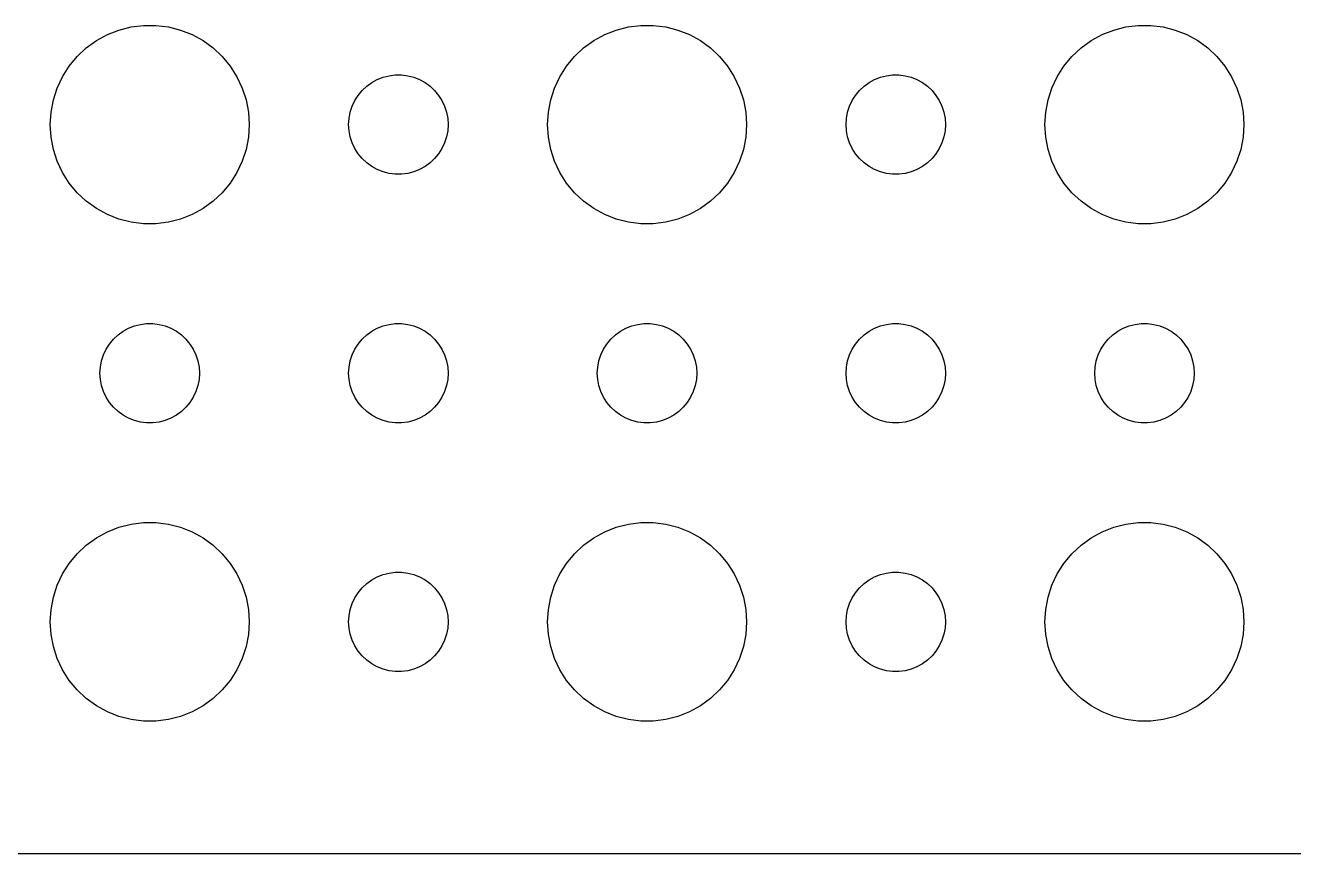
# Model space of a CAD drawing. Header units: metres. Extents: x -150 to 150, y -104 to 104.
# Drawn here: x 33.75 to 72, y -104.49 to -79.51 of the extents above; entities that cross this region are included whole.
import ezdxf

# ---------------------------------------------------------------- set-up
doc = ezdxf.new("R2010")
doc.units = ezdxf.units.M

msp = doc.modelspace()

# ---------------------------------------------------------------- linework, layer by layer
for p, q in [((36.5729, -79.6468), (36.9379, -79.5531)), ((36.9379, -79.5531), (37.3116, -79.5059)), ((37.3116, -79.5059), (37.6884, -79.5059)), ((37.6884, -79.5059), (38.0621, -79.5531)), ((38.0621, -79.5531), (38.427, -79.6468)), ((51.5729, -79.6468), (51.9379, -79.5531)), ((51.9379, -79.5531), (52.3116, -79.5059)), ((52.3116, -79.5059), (52.6884, -79.5059)), ((52.6884, -79.5059), (53.0621, -79.5531)), ((53.0621, -79.5531), (53.427, -79.6468)), ((66.573, -79.6468), (66.9379, -79.5531)), ((66.9379, -79.5531), (67.3116, -79.5059)), ((67.3116, -79.5059), (67.6884, -79.5059)), ((67.6884, -79.5059), (68.0621, -79.5531)), ((68.0621, -79.5531), (68.427, -79.6468)), ((35.8925, -79.967), (36.2227, -79.7855)), ((36.2227, -79.7855), (36.5729, -79.6468)), ((38.427, -79.6468), (38.7773, -79.7855)), ((38.7773, -79.7855), (39.1075, -79.967)), ((50.8925, -79.967), (51.2227, -79.7855)), ((51.2227, -79.7855), (51.5729, -79.6468)), ((53.427, -79.6468), (53.7773, -79.7855)), ((53.7773, -79.7855), (54.1075, -79.967)), ((65.8925, -79.967), (66.2227, -79.7855)), ((66.2227, -79.7855), (66.573, -79.6468)), ((68.427, -79.6468), (68.7773, -79.7855)), ((68.7773, -79.7855), (69.1075, -79.967)), ((35.3131, -80.4464), (35.5877, -80.1885)), ((35.5877, -80.1885), (35.8925, -79.967)), ((39.1075, -79.967), (39.4123, -80.1885)), ((39.4123, -80.1885), (39.6869, -80.4464)), ((50.3131, -80.4464), (50.5877, -80.1885)), ((50.5877, -80.1885), (50.8925, -79.967)), ((54.1075, -79.967), (54.4123, -80.1885)), ((54.4123, -80.1885), (54.6869, -80.4464)), ((65.3131, -80.4464), (65.5877, -80.1885)), ((65.5877, -80.1885), (65.8925, -79.967)), ((69.1075, -79.967), (69.4123, -80.1885)), ((69.4123, -80.1885), (69.6869, -80.4464)), ((35.0729, -80.7366), (35.3131, -80.4464)), ((39.6869, -80.4464), (39.927, -80.7366)), ((50.0729, -80.7366), (50.3131, -80.4464)), ((54.6869, -80.4464), (54.927, -80.7366)), ((65.073, -80.7366), (65.3131, -80.4464)), ((69.6869, -80.4464), (69.927, -80.7366)), ((34.7107, -81.3956), (34.8711, -81.0547)), ((34.8711, -81.0547), (35.0729, -80.7366)), ((39.927, -80.7366), (40.1289, -81.0547)), ((40.1289, -81.0547), (40.2893, -81.3956)), ((44.3613, -81.1428), (44.5365, -81.0734)), ((44.5365, -81.0734), (44.7189, -81.0266)), ((44.7189, -81.0266), (44.9058, -81.003)), ((44.9058, -81.003), (45.0942, -81.003)), ((45.0942, -81.003), (45.2811, -81.0266)), ((45.2811, -81.0266), (45.4635, -81.0734)), ((45.4635, -81.0734), (45.6387, -81.1428)), ((49.7107, -81.3956), (49.8711, -81.0547)), ((49.8711, -81.0547), (50.0729, -80.7366)), ((54.927, -80.7366), (55.1289, -81.0547)), ((55.1289, -81.0547), (55.2893, -81.3956)), ((59.3613, -81.1428), (59.5365, -81.0734)), ((59.5365, -81.0734), (59.7189, -81.0266)), ((59.7189, -81.0266), (59.9058, -81.003)), ((59.9058, -81.003), (60.0942, -81.003)), ((60.0942, -81.003), (60.2811, -81.0266)), ((60.2811, -81.0266), (60.4635, -81.0734)), ((60.4635, -81.0734), (60.6387, -81.1428)), ((64.7107, -81.3956), (64.8711, -81.0547)), ((64.8711, -81.0547), (65.073, -80.7366)), ((69.927, -80.7366), (70.1289, -81.0547)), ((70.1289, -81.0547), (70.2893, -81.3956)), ((34.5942, -81.7539), (34.7107, -81.3956)), ((40.2893, -81.3956), (40.4057, -81.7539)), ((43.9065, -81.4732), (44.0439, -81.3442)), ((44.0439, -81.3442), (44.1963, -81.2335)), ((44.1963, -81.2335), (44.3613, -81.1428)), ((45.6387, -81.1428), (45.8037, -81.2335)), ((45.8037, -81.2335), (45.9561, -81.3442)), ((45.9561, -81.3442), (46.0934, -81.4732)), ((49.5942, -81.7539), (49.7107, -81.3956)), ((55.2893, -81.3956), (55.4057, -81.7539)), ((58.9065, -81.4732), (59.0439, -81.3442)), ((59.0439, -81.3442), (59.1963, -81.2335)), ((59.1963, -81.2335), (59.3613, -81.1428)), ((60.6387, -81.1428), (60.8037, -81.2335)), ((60.8037, -81.2335), (60.9561, -81.3442)), ((60.9561, -81.3442), (61.0934, -81.4732)), ((64.5943, -81.7539), (64.7107, -81.3956)), ((70.2893, -81.3956), (70.4057, -81.7539)), ((34.5237, -82.124), (34.5942, -81.7539)), ((40.4057, -81.7539), (40.4763, -82.124)), ((43.6053, -81.9478), (43.6855, -81.7774)), ((43.6855, -81.7774), (43.7865, -81.6183)), ((43.7865, -81.6183), (43.9065, -81.4732)), ((46.0934, -81.4732), (46.2135, -81.6183)), ((46.2135, -81.6183), (46.3145, -81.7774)), ((46.3145, -81.7774), (46.3947, -81.9478)), ((49.5237, -82.124), (49.5942, -81.7539)), ((55.4057, -81.7539), (55.4763, -82.124)), ((58.6053, -81.9478), (58.6855, -81.7774)), ((58.6855, -81.7774), (58.7865, -81.6183)), ((58.7865, -81.6183), (58.9065, -81.4732)), ((61.0934, -81.4732), (61.2135, -81.6183)), ((61.2135, -81.6183), (61.3145, -81.7774)), ((61.3145, -81.7774), (61.3947, -81.9478)), ((64.5237, -82.124), (64.5943, -81.7539)), ((70.4057, -81.7539), (70.4763, -82.124)), ((34.5, -82.5), (34.5237, -82.124)), ((40.4763, -82.124), (40.5, -82.5)), ((43.5118, -82.312), (43.5471, -82.127)), ((43.5471, -82.127), (43.6053, -81.9478)), ((46.3947, -81.9478), (46.4529, -82.127)), ((46.4529, -82.127), (46.4882, -82.312)), ((49.5, -82.5), (49.5237, -82.124)), ((55.4763, -82.124), (55.5, -82.5)), ((58.5118, -82.312), (58.5471, -82.127)), ((58.5471, -82.127), (58.6053, -81.9478)), ((61.3947, -81.9478), (61.4529, -82.127)), ((61.4529, -82.127), (61.4882, -82.312)), ((64.5, -82.5), (64.5237, -82.124)), ((70.4763, -82.124), (70.5, -82.5)), ((34.5237, -82.876), (34.5, -82.5)), ((40.5, -82.5), (40.4763, -82.876)), ((43.5, -82.5), (43.5118, -82.312)), ((43.5118, -82.688), (43.5, -82.5)), ((46.4882, -82.312), (46.5, -82.5)), ((46.5, -82.5), (46.4882, -82.688)), ((49.5237, -82.876), (49.5, -82.5)), ((55.5, -82.5), (55.4763, -82.876)), ((58.5, -82.5), (58.5118, -82.312)), ((58.5118, -82.688), (58.5, -82.5)), ((61.4882, -82.312), (61.5, -82.5)), ((61.5, -82.5), (61.4882, -82.688)), ((64.5237, -82.876), (64.5, -82.5)), ((70.5, -82.5), (70.4763, -82.876)), ((34.5942, -83.2461), (34.5237, -82.876)), ((40.4763, -82.876), (40.4057, -83.2461)), ((43.5471, -82.873), (43.5118, -82.688)), ((43.6053, -83.0522), (43.5471, -82.873)), ((46.4529, -82.873), (46.3947, -83.0522)), ((46.4882, -82.688), (46.4529, -82.873)), ((49.5942, -83.2461), (49.5237, -82.876)), ((55.4763, -82.876), (55.4057, -83.2461)), ((58.5471, -82.873), (58.5118, -82.688)), ((58.6053, -83.0522), (58.5471, -82.873)), ((61.4529, -82.873), (61.3947, -83.0522)), ((61.4882, -82.688), (61.4529, -82.873)), ((64.5943, -83.2461), (64.5237, -82.876)), ((70.4763, -82.876), (70.4057, -83.2461)), ((34.7107, -83.6044), (34.5942, -83.2461)), ((40.4057, -83.2461), (40.2893, -83.6044)), ((43.6855, -83.2226), (43.6053, -83.0522)), ((43.7865, -83.3817), (43.6855, -83.2226)), ((43.9065, -83.5268), (43.7865, -83.3817)), ((46.2135, -83.3817), (46.0934, -83.5268)), ((46.3145, -83.2226), (46.2135, -83.3817)), ((46.3947, -83.0522), (46.3145, -83.2226)), ((49.7107, -83.6044), (49.5942, -83.2461)), ((55.4057, -83.2461), (55.2893, -83.6044)), ((58.6855, -83.2226), (58.6053, -83.0522)), ((58.7865, -83.3817), (58.6855, -83.2226)), ((58.9065, -83.5268), (58.7865, -83.3817)), ((61.2135, -83.3817), (61.0934, -83.5268)), ((61.3145, -83.2226), (61.2135, -83.3817)), ((61.3947, -83.0522), (61.3145, -83.2226)), ((64.7107, -83.6044), (64.5943, -83.2461)), ((70.4057, -83.2461), (70.2893, -83.6044)), ((34.8711, -83.9453), (34.7107, -83.6044)), ((40.2893, -83.6044), (40.1289, -83.9453)), ((44.0439, -83.6558), (43.9065, -83.5268)), ((44.1963, -83.7665), (44.0439, -83.6558)), ((44.3613, -83.8572), (44.1963, -83.7665)), ((45.8037, -83.7665), (45.6387, -83.8572)), ((45.9561, -83.6558), (45.8037, -83.7665)), ((46.0934, -83.5268), (45.9561, -83.6558)), ((49.8711, -83.9453), (49.7107, -83.6044)), ((55.2893, -83.6044), (55.1289, -83.9453)), ((59.0439, -83.6558), (58.9065, -83.5268)), ((59.1963, -83.7665), (59.0439, -83.6558)), ((59.3613, -83.8572), (59.1963, -83.7665)), ((60.8037, -83.7665), (60.6387, -83.8572)), ((60.9561, -83.6558), (60.8037, -83.7665)), ((61.0934, -83.5268), (60.9561, -83.6558)), ((64.8711, -83.9453), (64.7107, -83.6044)), ((70.2893, -83.6044), (70.1289, -83.9453)), ((35.0729, -84.2634), (34.8711, -83.9453)), ((40.1289, -83.9453), (39.927, -84.2634)), ((44.5365, -83.9266), (44.3613, -83.8572)), ((44.7189, -83.9734), (44.5365, -83.9266)), ((44.9058, -83.997), (44.7189, -83.9734)), ((45.0942, -83.997), (44.9058, -83.997)), ((45.2811, -83.9734), (45.0942, -83.997)), ((45.4635, -83.9266), (45.2811, -83.9734)), ((45.6387, -83.8572), (45.4635, -83.9266)), ((50.0729, -84.2634), (49.8711, -83.9453)), ((55.1289, -83.9453), (54.927, -84.2634)), ((59.5365, -83.9266), (59.3613, -83.8572)), ((59.7189, -83.9734), (59.5365, -83.9266)), ((59.9058, -83.997), (59.7189, -83.9734)), ((60.0942, -83.997), (59.9058, -83.997)), ((60.2811, -83.9734), (60.0942, -83.997)), ((60.4635, -83.9266), (60.2811, -83.9734)), ((60.6387, -83.8572), (60.4635, -83.9266)), ((65.073, -84.2634), (64.8711, -83.9453)), ((70.1289, -83.9453), (69.927, -84.2634)), ((35.3131, -84.5536), (35.0729, -84.2634)), ((39.927, -84.2634), (39.6869, -84.5536)), ((50.3131, -84.5536), (50.0729, -84.2634)), ((54.927, -84.2634), (54.6869, -84.5536)), ((65.3131, -84.5536), (65.073, -84.2634)), ((69.927, -84.2634), (69.6869, -84.5536)), ((35.5877, -84.8115), (35.3131, -84.5536)), ((35.8925, -85.033), (35.5877, -84.8115)), ((39.4123, -84.8115), (39.1075, -85.033)), ((39.6869, -84.5536), (39.4123, -84.8115)), ((50.5877, -84.8115), (50.3131, -84.5536)), ((50.8925, -85.033), (50.5877, -84.8115)), ((54.4123, -84.8115), (54.1075, -85.033)), ((54.6869, -84.5536), (54.4123, -84.8115)), ((65.5877, -84.8115), (65.3131, -84.5536)), ((65.8925, -85.033), (65.5877, -84.8115)), ((69.4123, -84.8115), (69.1075, -85.033)), ((69.6869, -84.5536), (69.4123, -84.8115)), ((36.2227, -85.2145), (35.8925, -85.033)), ((36.5729, -85.3532), (36.2227, -85.2145)), ((38.7773, -85.2145), (38.427, -85.3532)), ((39.1075, -85.033), (38.7773, -85.2145)), ((51.2227, -85.2145), (50.8925, -85.033)), ((51.5729, -85.3532), (51.2227, -85.2145)), ((53.7773, -85.2145), (53.427, -85.3532)), ((54.1075, -85.033), (53.7773, -85.2145)), ((66.2227, -85.2145), (65.8925, -85.033)), ((66.573, -85.3532), (66.2227, -85.2145)), ((68.7773, -85.2145), (68.427, -85.3532)), ((69.1075, -85.033), (68.7773, -85.2145)), ((36.9379, -85.4469), (36.5729, -85.3532)), ((37.3116, -85.4941), (36.9379, -85.4469)), ((37.6884, -85.4941), (37.3116, -85.4941)), ((38.0621, -85.4469), (37.6884, -85.4941)), ((38.427, -85.3532), (38.0621, -85.4469)), ((51.9379, -85.4469), (51.5729, -85.3532)), ((52.3116, -85.4941), (51.9379, -85.4469)), ((52.6884, -85.4941), (52.3116, -85.4941)), ((53.0621, -85.4469), (52.6884, -85.4941)), ((53.427, -85.3532), (53.0621, -85.4469)), ((66.9379, -85.4469), (66.573, -85.3532)), ((67.3116, -85.4941), (66.9379, -85.4469)), ((67.6884, -85.4941), (67.3116, -85.4941)), ((68.0621, -85.4469), (67.6884, -85.4941)), ((68.427, -85.3532), (68.0621, -85.4469)), ((36.5439, -88.8442), (36.6963, -88.7335)), ((36.6963, -88.7335), (36.8613, -88.6428)), ((36.8613, -88.6428), (37.0365, -88.5734)), ((37.0365, -88.5734), (37.2189, -88.5266)), ((37.2189, -88.5266), (37.4058, -88.503)), ((37.4058, -88.503), (37.5942, -88.503)), ((37.5942, -88.503), (37.7811, -88.5266)), ((37.7811, -88.5266), (37.9635, -88.5734)), ((37.9635, -88.5734), (38.1387, -88.6428)), ((38.1387, -88.6428), (38.3037, -88.7335)), ((38.3037, -88.7335), (38.4561, -88.8442)), ((44.0439, -88.8442), (44.1963, -88.7335)), ((44.1963, -88.7335), (44.3613, -88.6428)), ((44.3613, -88.6428), (44.5365, -88.5734)), ((44.5365, -88.5734), (44.7189, -88.5266)), ((44.7189, -88.5266), (44.9058, -88.503)), ((44.9058, -88.503), (45.0942, -88.503)), ((45.0942, -88.503), (45.2811, -88.5266)), ((45.2811, -88.5266), (45.4635, -88.5734)), ((45.4635, -88.5734), (45.6387, -88.6428)), ((45.6387, -88.6428), (45.8037, -88.7335)), ((45.8037, -88.7335), (45.9561, -88.8442)), ((51.5439, -88.8442), (51.6963, -88.7335)), ((51.6963, -88.7335), (51.8613, -88.6428)), ((51.8613, -88.6428), (52.0365, -88.5734)), ((52.0365, -88.5734), (52.2189, -88.5266)), ((52.2189, -88.5266), (52.4058, -88.503)), ((52.4058, -88.503), (52.5942, -88.503)), ((52.5942, -88.503), (52.7811, -88.5266)), ((52.7811, -88.5266), (52.9635, -88.5734)), ((52.9635, -88.5734), (53.1387, -88.6428)), ((53.1387, -88.6428), (53.3037, -88.7335)), ((53.3037, -88.7335), (53.4561, -88.8442)), ((59.0439, -88.8442), (59.1963, -88.7335)), ((59.1963, -88.7335), (59.3613, -88.6428)), ((59.3613, -88.6428), (59.5365, -88.5734)), ((59.5365, -88.5734), (59.7189, -88.5266)), ((59.7189, -88.5266), (59.9058, -88.503)), ((59.9058, -88.503), (60.0942, -88.503)), ((60.0942, -88.503), (60.2811, -88.5266)), ((60.2811, -88.5266), (60.4635, -88.5734)), ((60.4635, -88.5734), (60.6387, -88.6428)), ((60.6387, -88.6428), (60.8037, -88.7335)), ((60.8037, -88.7335), (60.9561, -88.8442)), ((66.5439, -88.8442), (66.6963, -88.7335)), ((66.6963, -88.7335), (66.8613, -88.6428)), ((66.8613, -88.6428), (67.0365, -88.5734)), ((67.0365, -88.5734), (67.2189, -88.5266)), ((67.2189, -88.5266), (67.4058, -88.503)), ((67.4058, -88.503), (67.5942, -88.503)), ((67.5942, -88.503), (67.7811, -88.5266)), ((67.7811, -88.5266), (67.9635, -88.5734)), ((67.9635, -88.5734), (68.1387, -88.6428)), ((68.1387, -88.6428), (68.3037, -88.7335)), ((68.3037, -88.7335), (68.4561, -88.8442)), ((36.1855, -89.2774), (36.2865, -89.1183)), ((36.2865, -89.1183), (36.4065, -88.9732)), ((36.4065, -88.9732), (36.5439, -88.8442)), ((38.4561, -88.8442), (38.5934, -88.9732)), ((38.5934, -88.9732), (38.7135, -89.1183)), ((38.7135, -89.1183), (38.8145, -89.2774)), ((43.6855, -89.2774), (43.7865, -89.1183)), ((43.7865, -89.1183), (43.9065, -88.9732)), ((43.9065, -88.9732), (44.0439, -88.8442)), ((45.9561, -88.8442), (46.0934, -88.9732)), ((46.0934, -88.9732), (46.2135, -89.1183)), ((46.2135, -89.1183), (46.3145, -89.2774)), ((51.1855, -89.2774), (51.2865, -89.1183)), ((51.2865, -89.1183), (51.4065, -88.9732)), ((51.4065, -88.9732), (51.5439, -88.8442)), ((53.4561, -88.8442), (53.5934, -88.9732)), ((53.5934, -88.9732), (53.7135, -89.1183)), ((53.7135, -89.1183), (53.8145, -89.2774)), ((58.6855, -89.2774), (58.7865, -89.1183)), ((58.7865, -89.1183), (58.9065, -88.9732)), ((58.9065, -88.9732), (59.0439, -88.8442)), ((60.9561, -88.8442), (61.0934, -88.9732)), ((61.0934, -88.9732), (61.2135, -89.1183)), ((61.2135, -89.1183), (61.3145, -89.2774)), ((66.1855, -89.2774), (66.2865, -89.1183)), ((66.2865, -89.1183), (66.4065, -88.9732)), ((66.4065, -88.9732), (66.5439, -88.8442)), ((68.4561, -88.8442), (68.5934, -88.9732)), ((68.5934, -88.9732), (68.7135, -89.1183)), ((68.7135, -89.1183), (68.8145, -89.2774)), ((36.0471, -89.627), (36.1053, -89.4478)), ((36.1053, -89.4478), (36.1855, -89.2774)), ((38.8145, -89.2774), (38.8947, -89.4478)), ((38.8947, -89.4478), (38.9529, -89.627)), ((43.5471, -89.627), (43.6053, -89.4478)), ((43.6053, -89.4478), (43.6855, -89.2774)), ((46.3145, -89.2774), (46.3947, -89.4478)), ((46.3947, -89.4478), (46.4529, -89.627)), ((51.0471, -89.627), (51.1053, -89.4478)), ((51.1053, -89.4478), (51.1855, -89.2774)), ((53.8145, -89.2774), (53.8947, -89.4478)), ((53.8947, -89.4478), (53.9529, -89.627)), ((58.5471, -89.627), (58.6053, -89.4478)), ((58.6053, -89.4478), (58.6855, -89.2774)), ((61.3145, -89.2774), (61.3947, -89.4478)), ((61.3947, -89.4478), (61.4529, -89.627)), ((66.0471, -89.627), (66.1053, -89.4478)), ((66.1053, -89.4478), (66.1855, -89.2774)), ((68.8145, -89.2774), (68.8947, -89.4478)), ((68.8947, -89.4478), (68.9529, -89.627)), ((36, -90), (36.0118, -89.812)), ((36.0118, -89.812), (36.0471, -89.627)), ((38.9529, -89.627), (38.9882, -89.812)), ((38.9882, -89.812), (39, -90)), ((43.5, -90), (43.5118, -89.812)), ((43.5118, -89.812), (43.5471, -89.627)), ((46.4529, -89.627), (46.4882, -89.812)), ((46.4882, -89.812), (46.5, -90)), ((51, -90), (51.0118, -89.812)), ((51.0118, -89.812), (51.0471, -89.627)), ((53.9529, -89.627), (53.9882, -89.812)), ((53.9882, -89.812), (54, -90)), ((58.5, -90), (58.5118, -89.812)), ((58.5118, -89.812), (58.5471, -89.627)), ((61.4529, -89.627), (61.4882, -89.812)), ((61.4882, -89.812), (61.5, -90)), ((66, -90), (66.0118, -89.812)), ((66.0118, -89.812), (66.0471, -89.627)), ((68.9529, -89.627), (68.9882, -89.812)), ((68.9882, -89.812), (69, -90)), ((36.0118, -90.188), (36, -90)), ((36.0471, -90.373), (36.0118, -90.188)), ((38.9882, -90.188), (38.9529, -90.373)), ((39, -90), (38.9882, -90.188)), ((43.5118, -90.188), (43.5, -90)), ((43.5471, -90.373), (43.5118, -90.188)), ((46.4882, -90.188), (46.4529, -90.373)), ((46.5, -90), (46.4882, -90.188)), ((51.0118, -90.188), (51, -90)), ((51.0471, -90.373), (51.0118, -90.188)), ((53.9882, -90.188), (53.9529, -90.373)), ((54, -90), (53.9882, -90.188)), ((58.5118, -90.188), (58.5, -90)), ((58.5471, -90.373), (58.5118, -90.188)), ((61.4882, -90.188), (61.4529, -90.373)), ((61.5, -90), (61.4882, -90.188)), ((66.0118, -90.188), (66, -90)), ((66.0471, -90.373), (66.0118, -90.188)), ((68.9882, -90.188), (68.9529, -90.373)), ((69, -90), (68.9882, -90.188)), ((36.1053, -90.5522), (36.0471, -90.373)), ((36.1855, -90.7226), (36.1053, -90.5522)), ((38.8947, -90.5522), (38.8145, -90.7226)), ((38.9529, -90.373), (38.8947, -90.5522)), ((43.6053, -90.5522), (43.5471, -90.373)), ((43.6855, -90.7226), (43.6053, -90.5522)), ((46.3947, -90.5522), (46.3145, -90.7226)), ((46.4529, -90.373), (46.3947, -90.5522)), ((51.1053, -90.5522), (51.0471, -90.373)), ((51.1855, -90.7226), (51.1053, -90.5522)), ((53.8947, -90.5522), (53.8145, -90.7226)), ((53.9529, -90.373), (53.8947, -90.5522)), ((58.6053, -90.5522), (58.5471, -90.373)), ((58.6855, -90.7226), (58.6053, -90.5522)), ((61.3947, -90.5522), (61.3145, -90.7226)), ((61.4529, -90.373), (61.3947, -90.5522)), ((66.1053, -90.5522), (66.0471, -90.373)), ((66.1855, -90.7226), (66.1053, -90.5522)), ((68.8947, -90.5522), (68.8145, -90.7226)), ((68.9529, -90.373), (68.8947, -90.5522)), ((36.2865, -90.8817), (36.1855, -90.7226)), ((36.4065, -91.0268), (36.2865, -90.8817)), ((36.5439, -91.1558), (36.4065, -91.0268)), ((38.5934, -91.0268), (38.4561, -91.1558)), ((38.7135, -90.8817), (38.5934, -91.0268)), ((38.8145, -90.7226), (38.7135, -90.8817)), ((43.7865, -90.8817), (43.6855, -90.7226)), ((43.9065, -91.0268), (43.7865, -90.8817)), ((44.0439, -91.1558), (43.9065, -91.0268)), ((46.0934, -91.0268), (45.9561, -91.1558)), ((46.2135, -90.8817), (46.0934, -91.0268)), ((46.3145, -90.7226), (46.2135, -90.8817)), ((51.2865, -90.8817), (51.1855, -90.7226)), ((51.4065, -91.0268), (51.2865, -90.8817)), ((51.5439, -91.1558), (51.4065, -91.0268)), ((53.5934, -91.0268), (53.4561, -91.1558)), ((53.7135, -90.8817), (53.5934, -91.0268)), ((53.8145, -90.7226), (53.7135, -90.8817)), ((58.7865, -90.8817), (58.6855, -90.7226)), ((58.9065, -91.0268), (58.7865, -90.8817)), ((59.0439, -91.1558), (58.9065, -91.0268)), ((61.0934, -91.0268), (60.9561, -91.1558)), ((61.2135, -90.8817), (61.0934, -91.0268)), ((61.3145, -90.7226), (61.2135, -90.8817)), ((66.2865, -90.8817), (66.1855, -90.7226)), ((66.4065, -91.0268), (66.2865, -90.8817)), ((66.5439, -91.1558), (66.4065, -91.0268)), ((68.5934, -91.0268), (68.4561, -91.1558)), ((68.7135, -90.8817), (68.5934, -91.0268)), ((68.8145, -90.7226), (68.7135, -90.8817)), ((36.6963, -91.2665), (36.5439, -91.1558)), ((36.8613, -91.3572), (36.6963, -91.2665)), ((37.0365, -91.4266), (36.8613, -91.3572)), ((38.1387, -91.3572), (37.9635, -91.4266)), ((38.3037, -91.2665), (38.1387, -91.3572)), ((38.4561, -91.1558), (38.3037, -91.2665)), ((44.1963, -91.2665), (44.0439, -91.1558)), ((44.3613, -91.3572), (44.1963, -91.2665)), ((44.5365, -91.4266), (44.3613, -91.3572)), ((45.6387, -91.3572), (45.4635, -91.4266)), ((45.8037, -91.2665), (45.6387, -91.3572)), ((45.9561, -91.1558), (45.8037, -91.2665)), ((51.6963, -91.2665), (51.5439, -91.1558)), ((51.8613, -91.3572), (51.6963, -91.2665)), ((52.0365, -91.4266), (51.8613, -91.3572)), ((53.1387, -91.3572), (52.9635, -91.4266)), ((53.3037, -91.2665), (53.1387, -91.3572)), ((53.4561, -91.1558), (53.3037, -91.2665)), ((59.1963, -91.2665), (59.0439, -91.1558)), ((59.3613, -91.3572), (59.1963, -91.2665)), ((59.5365, -91.4266), (59.3613, -91.3572)), ((60.6387, -91.3572), (60.4635, -91.4266)), ((60.8037, -91.2665), (60.6387, -91.3572)), ((60.9561, -91.1558), (60.8037, -91.2665)), ((66.6963, -91.2665), (66.5439, -91.1558)), ((66.8613, -91.3572), (66.6963, -91.2665)), ((67.0365, -91.4266), (66.8613, -91.3572)), ((68.1387, -91.3572), (67.9635, -91.4266)), ((68.3037, -91.2665), (68.1387, -91.3572)), ((68.4561, -91.1558), (68.3037, -91.2665)), ((37.2189, -91.4734), (37.0365, -91.4266)), ((37.4058, -91.497), (37.2189, -91.4734)), ((37.5942, -91.497), (37.4058, -91.497)), ((37.7811, -91.4734), (37.5942, -91.497)), ((37.9635, -91.4266), (37.7811, -91.4734)), ((44.7189, -91.4734), (44.5365, -91.4266)), ((44.9058, -91.497), (44.7189, -91.4734)), ((45.0942, -91.497), (44.9058, -91.497)), ((45.2811, -91.4734), (45.0942, -91.497)), ((45.4635, -91.4266), (45.2811, -91.4734)), ((52.2189, -91.4734), (52.0365, -91.4266)), ((52.4058, -91.497), (52.2189, -91.4734)), ((52.5942, -91.497), (52.4058, -91.497)), ((52.7811, -91.4734), (52.5942, -91.497)), ((52.9635, -91.4266), (52.7811, -91.4734)), ((59.7189, -91.4734), (59.5365, -91.4266)), ((59.9058, -91.497), (59.7189, -91.4734)), ((60.0942, -91.497), (59.9058, -91.497)), ((60.2811, -91.4734), (60.0942, -91.497)), ((60.4635, -91.4266), (60.2811, -91.4734)), ((67.2189, -91.4734), (67.0365, -91.4266)), ((67.4058, -91.497), (67.2189, -91.4734)), ((67.5942, -91.497), (67.4058, -91.497)), ((67.7811, -91.4734), (67.5942, -91.497)), ((67.9635, -91.4266), (67.7811, -91.4734)), ((35.8925, -94.967), (36.2227, -94.7855)), ((36.2227, -94.7855), (36.5729, -94.6468)), ((36.5729, -94.6468), (36.9379, -94.5531)), ((36.9379, -94.5531), (37.3116, -94.5059)), ((37.3116, -94.5059), (37.6884, -94.5059)), ((37.6884, -94.5059), (38.0621, -94.5531)), ((38.0621, -94.5531), (38.427, -94.6468)), ((38.427, -94.6468), (38.7773, -94.7855)), ((38.7773, -94.7855), (39.1075, -94.967)), ((50.8925, -94.967), (51.2227, -94.7855)), ((51.2227, -94.7855), (51.5729, -94.6468)), ((51.5729, -94.6468), (51.9379, -94.5531)), ((51.9379, -94.5531), (52.3116, -94.5059)), ((52.3116, -94.5059), (52.6884, -94.5059)), ((52.6884, -94.5059), (53.0621, -94.5531)), ((53.0621, -94.5531), (53.427, -94.6468)), ((53.427, -94.6468), (53.7773, -94.7855)), ((53.7773, -94.7855), (54.1075, -94.967)), ((65.8925, -94.967), (66.2227, -94.7855)), ((66.2227, -94.7855), (66.573, -94.6468)), ((66.573, -94.6468), (66.9379, -94.5531)), ((66.9379, -94.5531), (67.3116, -94.5059)), ((67.3116, -94.5059), (67.6884, -94.5059)), ((67.6884, -94.5059), (68.0621, -94.5531)), ((68.0621, -94.5531), (68.427, -94.6468)), ((68.427, -94.6468), (68.7773, -94.7855)), ((68.7773, -94.7855), (69.1075, -94.967)), ((35.3131, -95.4464), (35.5877, -95.1885)), ((35.5877, -95.1885), (35.8925, -94.967)), ((39.1075, -94.967), (39.4123, -95.1885)), ((39.4123, -95.1885), (39.6869, -95.4464)), ((50.3131, -95.4464), (50.5877, -95.1885)), ((50.5877, -95.1885), (50.8925, -94.967)), ((54.1075, -94.967), (54.4123, -95.1885)), ((54.4123, -95.1885), (54.6869, -95.4464)), ((65.3131, -95.4464), (65.5877, -95.1885)), ((65.5877, -95.1885), (65.8925, -94.967)), ((69.1075, -94.967), (69.4123, -95.1885)), ((69.4123, -95.1885), (69.6869, -95.4464)), ((35.0729, -95.7366), (35.3131, -95.4464)), ((39.6869, -95.4464), (39.927, -95.7366)), ((50.0729, -95.7366), (50.3131, -95.4464)), ((54.6869, -95.4464), (54.927, -95.7366)), ((65.073, -95.7366), (65.3131, -95.4464)), ((69.6869, -95.4464), (69.927, -95.7366)), ((34.8711, -96.0547), (35.0729, -95.7366)), ((39.927, -95.7366), (40.1289, -96.0547)), ((44.7189, -96.0266), (44.9058, -96.003)), ((44.9058, -96.003), (45.0942, -96.003)), ((45.0942, -96.003), (45.2811, -96.0266)), ((49.8711, -96.0547), (50.0729, -95.7366)), ((54.927, -95.7366), (55.1289, -96.0547)), ((59.7189, -96.0266), (59.9058, -96.003)), ((59.9058, -96.003), (60.0942, -96.003)), ((60.0942, -96.003), (60.2811, -96.0266)), ((64.8711, -96.0547), (65.073, -95.7366)), ((69.927, -95.7366), (70.1289, -96.0547)), ((34.7107, -96.3956), (34.8711, -96.0547)), ((40.1289, -96.0547), (40.2893, -96.3956)), ((43.9065, -96.4732), (44.0439, -96.3442)), ((44.0439, -96.3442), (44.1963, -96.2335)), ((44.1963, -96.2335), (44.3613, -96.1428)), ((44.3613, -96.1428), (44.5365, -96.0734)), ((44.5365, -96.0734), (44.7189, -96.0266)), ((45.2811, -96.0266), (45.4635, -96.0734)), ((45.4635, -96.0734), (45.6387, -96.1428)), ((45.6387, -96.1428), (45.8037, -96.2335)), ((45.8037, -96.2335), (45.9561, -96.3442)), ((45.9561, -96.3442), (46.0934, -96.4732)), ((49.7107, -96.3956), (49.8711, -96.0547)), ((55.1289, -96.0547), (55.2893, -96.3956)), ((58.9065, -96.4732), (59.0439, -96.3442)), ((59.0439, -96.3442), (59.1963, -96.2335)), ((59.1963, -96.2335), (59.3613, -96.1428)), ((59.3613, -96.1428), (59.5365, -96.0734)), ((59.5365, -96.0734), (59.7189, -96.0266)), ((60.2811, -96.0266), (60.4635, -96.0734)), ((60.4635, -96.0734), (60.6387, -96.1428)), ((60.6387, -96.1428), (60.8037, -96.2335)), ((60.8037, -96.2335), (60.9561, -96.3442)), ((60.9561, -96.3442), (61.0934, -96.4732)), ((64.7107, -96.3956), (64.8711, -96.0547)), ((70.1289, -96.0547), (70.2893, -96.3956)), ((34.5237, -97.124), (34.5942, -96.7539)), ((34.5942, -96.7539), (34.7107, -96.3956)), ((40.2893, -96.3956), (40.4057, -96.7539)), ((40.4057, -96.7539), (40.4763, -97.124)), ((43.6855, -96.7774), (43.7865, -96.6183)), ((43.7865, -96.6183), (43.9065, -96.4732)), ((46.0934, -96.4732), (46.2135, -96.6183)), ((46.2135, -96.6183), (46.3145, -96.7774)), ((49.5237, -97.124), (49.5942, -96.7539)), ((49.5942, -96.7539), (49.7107, -96.3956)), ((55.2893, -96.3956), (55.4057, -96.7539)), ((55.4057, -96.7539), (55.4763, -97.124)), ((58.6855, -96.7774), (58.7865, -96.6183)), ((58.7865, -96.6183), (58.9065, -96.4732)), ((61.0934, -96.4732), (61.2135, -96.6183)), ((61.2135, -96.6183), (61.3145, -96.7774)), ((64.5237, -97.124), (64.5943, -96.7539)), ((64.5943, -96.7539), (64.7107, -96.3956)), ((70.2893, -96.3956), (70.4057, -96.7539)), ((70.4057, -96.7539), (70.4763, -97.124)), ((34.5, -97.5), (34.5237, -97.124)), ((40.4763, -97.124), (40.5, -97.5)), ((43.5118, -97.312), (43.5471, -97.127)), ((43.5471, -97.127), (43.6053, -96.9478)), ((43.6053, -96.9478), (43.6855, -96.7774)), ((46.3145, -96.7774), (46.3947, -96.9478)), ((46.3947, -96.9478), (46.4529, -97.127)), ((46.4529, -97.127), (46.4882, -97.312)), ((49.5, -97.5), (49.5237, -97.124)), ((55.4763, -97.124), (55.5, -97.5)), ((58.5118, -97.312), (58.5471, -97.127)), ((58.5471, -97.127), (58.6053, -96.9478)), ((58.6053, -96.9478), (58.6855, -96.7774)), ((61.3145, -96.7774), (61.3947, -96.9478)), ((61.3947, -96.9478), (61.4529, -97.127)), ((61.4529, -97.127), (61.4882, -97.312)), ((64.5, -97.5), (64.5237, -97.124)), ((70.4763, -97.124), (70.5, -97.5)), ((34.5237, -97.876), (34.5, -97.5)), ((40.5, -97.5), (40.4763, -97.876)), ((43.5, -97.5), (43.5118, -97.312)), ((43.5118, -97.688), (43.5, -97.5)), ((46.4882, -97.312), (46.5, -97.5)), ((46.5, -97.5), (46.4882, -97.688)), ((49.5237, -97.876), (49.5, -97.5)), ((55.5, -97.5), (55.4763, -97.876)), ((58.5, -97.5), (58.5118, -97.312)), ((58.5118, -97.688), (58.5, -97.5)), ((61.4882, -97.312), (61.5, -97.5)), ((61.5, -97.5), (61.4882, -97.688)), ((64.5237, -97.876), (64.5, -97.5)), ((70.5, -97.5), (70.4763, -97.876)), ((34.5942, -98.2461), (34.5237, -97.876)), ((40.4763, -97.876), (40.4057, -98.2461)), ((43.5471, -97.873), (43.5118, -97.688)), ((43.6053, -98.0522), (43.5471, -97.873)), ((46.4529, -97.873), (46.3947, -98.0522)), ((46.4882, -97.688), (46.4529, -97.873)), ((49.5942, -98.2461), (49.5237, -97.876)), ((55.4763, -97.876), (55.4057, -98.2461)), ((58.5471, -97.873), (58.5118, -97.688)), ((58.6053, -98.0522), (58.5471, -97.873)), ((61.4529, -97.873), (61.3947, -98.0522)), ((61.4882, -97.688), (61.4529, -97.873)), ((64.5943, -98.2461), (64.5237, -97.876)), ((70.4763, -97.876), (70.4057, -98.2461)), ((34.7107, -98.6044), (34.5942, -98.2461)), ((40.4057, -98.2461), (40.2893, -98.6044)), ((43.6855, -98.2226), (43.6053, -98.0522)), ((43.7865, -98.3817), (43.6855, -98.2226)), ((46.3145, -98.2226), (46.2135, -98.3817)), ((46.3947, -98.0522), (46.3145, -98.2226)), ((49.7107, -98.6044), (49.5942, -98.2461)), ((55.4057, -98.2461), (55.2893, -98.6044)), ((58.6855, -98.2226), (58.6053, -98.0522)), ((58.7865, -98.3817), (58.6855, -98.2226)), ((61.3145, -98.2226), (61.2135, -98.3817)), ((61.3947, -98.0522), (61.3145, -98.2226)), ((64.7107, -98.6044), (64.5943, -98.2461)), ((70.4057, -98.2461), (70.2893, -98.6044)), ((34.8711, -98.9453), (34.7107, -98.6044)), ((40.2893, -98.6044), (40.1289, -98.9453)), ((43.9065, -98.5268), (43.7865, -98.3817)), ((44.0439, -98.6558), (43.9065, -98.5268)), ((44.1963, -98.7665), (44.0439, -98.6558)), ((45.9561, -98.6558), (45.8037, -98.7665)), ((46.0934, -98.5268), (45.9561, -98.6558)), ((46.2135, -98.3817), (46.0934, -98.5268)), ((49.8711, -98.9453), (49.7107, -98.6044)), ((55.2893, -98.6044), (55.1289, -98.9453)), ((58.9065, -98.5268), (58.7865, -98.3817)), ((59.0439, -98.6558), (58.9065, -98.5268)), ((59.1963, -98.7665), (59.0439, -98.6558)), ((60.9561, -98.6558), (60.8037, -98.7665)), ((61.0934, -98.5268), (60.9561, -98.6558)), ((61.2135, -98.3817), (61.0934, -98.5268)), ((64.8711, -98.9453), (64.7107, -98.6044)), ((70.2893, -98.6044), (70.1289, -98.9453)), ((35.0729, -99.2634), (34.8711, -98.9453)), ((40.1289, -98.9453), (39.927, -99.2634)), ((44.3613, -98.8572), (44.1963, -98.7665)), ((44.5365, -98.9266), (44.3613, -98.8572)), ((44.7189, -98.9734), (44.5365, -98.9266)), ((44.9058, -98.997), (44.7189, -98.9734)), ((45.0942, -98.997), (44.9058, -98.997)), ((45.2811, -98.9734), (45.0942, -98.997)), ((45.4635, -98.9266), (45.2811, -98.9734)), ((45.6387, -98.8572), (45.4635, -98.9266)), ((45.8037, -98.7665), (45.6387, -98.8572)), ((50.0729, -99.2634), (49.8711, -98.9453)), ((55.1289, -98.9453), (54.927, -99.2634)), ((59.3613, -98.8572), (59.1963, -98.7665)), ((59.5365, -98.9266), (59.3613, -98.8572)), ((59.7189, -98.9734), (59.5365, -98.9266)), ((59.9058, -98.997), (59.7189, -98.9734)), ((60.0942, -98.997), (59.9058, -98.997)), ((60.2811, -98.9734), (60.0942, -98.997)), ((60.4635, -98.9266), (60.2811, -98.9734)), ((60.6387, -98.8572), (60.4635, -98.9266)), ((60.8037, -98.7665), (60.6387, -98.8572)), ((65.073, -99.2634), (64.8711, -98.9453)), ((70.1289, -98.9453), (69.927, -99.2634)), ((35.3131, -99.5536), (35.0729, -99.2634)), ((39.927, -99.2634), (39.6869, -99.5536)), ((50.3131, -99.5536), (50.0729, -99.2634)), ((54.927, -99.2634), (54.6869, -99.5536)), ((65.3131, -99.5536), (65.073, -99.2634)), ((69.927, -99.2634), (69.6869, -99.5536)), ((35.5877, -99.8115), (35.3131, -99.5536)), ((35.8925, -100.033), (35.5877, -99.8115)), ((39.4123, -99.8115), (39.1075, -100.033)), ((39.6869, -99.5536), (39.4123, -99.8115)), ((50.5877, -99.8115), (50.3131, -99.5536)), ((50.8925, -100.033), (50.5877, -99.8115)), ((54.4123, -99.8115), (54.1075, -100.033)), ((54.6869, -99.5536), (54.4123, -99.8115)), ((65.5877, -99.8115), (65.3131, -99.5536)), ((65.8925, -100.033), (65.5877, -99.8115)), ((69.4123, -99.8115), (69.1075, -100.033)), ((69.6869, -99.5536), (69.4123, -99.8115)), ((36.2227, -100.214), (35.8925, -100.033)), ((36.5729, -100.353), (36.2227, -100.214)), ((38.7773, -100.214), (38.427, -100.353)), ((39.1075, -100.033), (38.7773, -100.214)), ((51.2227, -100.214), (50.8925, -100.033)), ((51.5729, -100.353), (51.2227, -100.214)), ((53.7773, -100.214), (53.427, -100.353)), ((54.1075, -100.033), (53.7773, -100.214)), ((66.2227, -100.214), (65.8925, -100.033)), ((66.573, -100.353), (66.2227, -100.214)), ((68.7773, -100.214), (68.427, -100.353)), ((69.1075, -100.033), (68.7773, -100.214)), ((36.9379, -100.447), (36.5729, -100.353)), ((37.3116, -100.494), (36.9379, -100.447)), ((37.6884, -100.494), (37.3116, -100.494)), ((38.0621, -100.447), (37.6884, -100.494)), ((38.427, -100.353), (38.0621, -100.447)), ((51.9379, -100.447), (51.5729, -100.353)), ((52.3116, -100.494), (51.9379, -100.447)), ((52.6884, -100.494), (52.3116, -100.494)), ((53.0621, -100.447), (52.6884, -100.494)), ((53.427, -100.353), (53.0621, -100.447)), ((66.9379, -100.447), (66.573, -100.353)), ((67.3116, -100.494), (66.9379, -100.447)), ((67.6884, -100.494), (67.3116, -100.494)), ((68.0621, -100.447), (67.6884, -100.494)), ((68.427, -100.353), (68.0621, -100.447)), ((-144.814, -104.49), (144.814, -104.49))]:
    msp.add_line(p, q)

doc.saveas('drawing.dxf')
